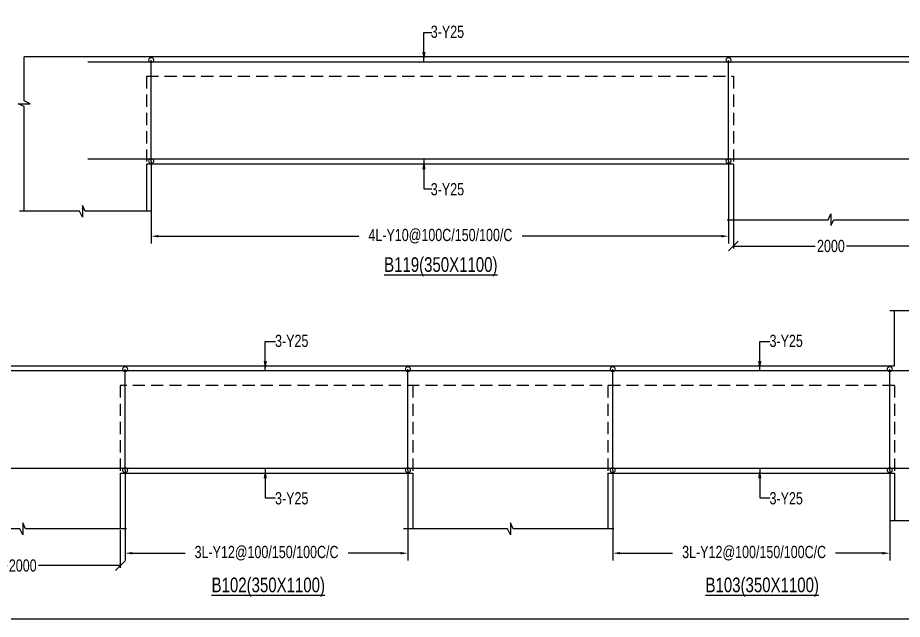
# Model space of a CAD drawing. Header units: millimetres. Extents: x 0 to 31744305, y -21599035 to 0.
# Drawn here: x 31662404 to 31671475, y -21188464 to -21182292 of the extents above; entities that cross this region are included whole.
import ezdxf

# ---------------------------------------------------------------- set-up
doc = ezdxf.new("R2010")
doc.units = ezdxf.units.MM
doc.header["$LTSCALE"] = 1000
doc.header["$MEASUREMENT"] = 0
doc.header["$PDMODE"] = 3
for name, pattern in [('CONTINOUS', [0]), ('CONTINU', [0]), ('HIDDEN', [0.375, 0.25, -0.125])]:
    doc.linetypes.add(name, pattern=pattern)
for name, color, linetype in [('-S-ARROW', 253, 'Continuous'), ('-S-MISC', 8, 'Continuous'), ('-S-STIRUP', 11, 'Continuous'), ('-STR-BEAM', 7, 'CONTINU'), ('-STR-COLUMN', 5, 'HIDDEN'), ('-STR-REINF', 3, 'Continuous'), ('-STR-RF-DIM', 8, 'CONTINOUS'), ('-STR-TEXT', 6, 'Continuous'), ('S-DIM', 7, 'Continuous'), ('SEC TEXT', 9, 'Continuous'), ('SLAB LINE', 254, 'HIDDEN')]:
    doc.layers.add(name, color=color, linetype=linetype)
doc.styles.add('BEAM-LS', font='romans.shx', dxfattribs={"width": 0.8})
doc.styles.add('SOBHA', font='swisscl.ttf')
doc.styles.add('sobha.sed', font='swisscl.ttf')
doc.dimstyles.new('S-50', dxfattribs={"dimscale": 50, "dimtxt": 2.5, "dimasz": 2, "dimexe": 0.5, "dimexo": 0.25, "dimgap": 0.25, "dimtad": 0, "dimdec": 0, "dimrnd": 0.0005, "dimzin": 0, "dimdsep": 46, "dimtxsty": 'sobha.sed', "dimblk": 'OBLIQUE', "dimcen": 0.09, "dimclrd": 8, "dimclre": 8, "dimclrt": 6, "dimadec": 0, "dimazin": 0, "dimtfac": 1, "dimtdec": 0, "dimtofl": 0, "dimtmove": 2, "dimatfit": 3, "dimfxl": 0.18, "dimtolj": 1, "dimtzin": 0, "dimlwd": -1, "dimlwe": -1, "dimarcsym": 0})
doc.dimstyles.new('S-DIM50', dxfattribs={"dimscale": 50, "dimtxt": 2.5, "dimasz": 1.5, "dimexe": 1.5, "dimexo": 1, "dimgap": 0.5, "dimtad": 0, "dimdec": 0, "dimzin": 0, "dimdsep": 46, "dimtxsty": 'SOBHA', "dimcen": 0.09, "dimclrd": 256, "dimclre": 256, "dimclrt": 6, "dimadec": 5, "dimazin": 0, "dimtfac": 1, "dimtdec": 0, "dimtofl": 0, "dimtmove": 0, "dimatfit": 3, "dimfxl": 0.18, "dimtolj": 1, "dimtzin": 0, "dimlwd": -1, "dimlwe": -1, "dimarcsym": 0})
doc.dimstyles.new('STIRUP', dxfattribs={"dimscale": 50, "dimtxt": 2.5, "dimasz": 2.2, "dimexe": 0, "dimexo": 0, "dimgap": 0.5, "dimtad": 0, "dimdec": 0, "dimzin": 0, "dimdsep": 46, "dimtxsty": 'BEAM-LS', "dimblk": 'DOTSMALL', "dimcen": 0.09, "dimclrd": 256, "dimclre": 256, "dimclrt": 256, "dimadec": 5, "dimazin": 0, "dimtfac": 1, "dimtdec": 0, "dimtofl": 0, "dimtmove": 0, "dimatfit": 3, "dimldrblk": 'DOTSMALL', "dimfxl": 0, "dimfxlon": 1, "dimtolj": 1, "dimtzin": 0, "dimlwd": -1, "dimlwe": -1, "dimarcsym": 0})

# ---------------------------------------------------------------- blocks, each defined once
blk = doc.blocks.new('*D171')
at = {"layer": '-STR-RF-DIM', "transparency": 16777216}
for p, q in [((31663506, -21186934.4), (31663506, -21187860.6)), ((31666406, -21186934.4), (31666406, -21187860.6)), ((31663581, -21187785.6), (31664119.9, -21187785.6)), ((31666331, -21187785.6), (31665792, -21187785.6))]:
    blk.add_line(p, q, dxfattribs=at)
for points in [[(31663581, -21187773.1), (31663581, -21187798.1), (31663506, -21187785.6)], [(31666331, -21187773.1), (31666331, -21187798.1), (31666406, -21187785.6)]]:
    blk.add_solid(points, dxfattribs=at)
at = {"layer": 'Defpoints', "color": 0, "transparency": 16777216}
for p in [(31663506, -21186934.4, 0), (31666406, -21186934.4, 0), (31663506, -21187785.6)]:
    blk.add_point(p, dxfattribs=at)
at = {"layer": '-STR-RF-DIM', "color": 6, "transparency": 16777216, "insert": (31664956, -21187785.6), "char_height": 125, "attachment_point": 5, "style": 'SOBHA'}
blk.add_mtext('\\A1;3L-Y12@100/150/100C/C', dxfattribs=at)
blk = doc.blocks.new('_DotSmall')
at = {"color": 0, "linetype": 'ByBlock', "const_width": 0.5}
blk.add_lwpolyline([(-0.0625, 0, 1), (0.0625, 0, 1)], format="xyb", close=True, dxfattribs=at)
blk = doc.blocks.new('*D176')
at = {"layer": '-S-STIRUP', "ltscale": 100, "transparency": 16777216}
blk.add_line((31663506, -21186934.4), (31663506, -21185897.7), dxfattribs=at)
at = {"layer": 'Defpoints', "color": 0, "linetype": 'CONTINU', "ltscale": 100, "transparency": 16777216}
for p in [(31663506, -21185897.7), (31663506, -21185897.7), (31663506, -21186934.4)]:
    blk.add_point(p, dxfattribs=at)
at = {"layer": '-S-STIRUP', "linetype": 'CONTINU', "ltscale": 100, "transparency": 16777216, "xscale": 100, "yscale": 100, "zscale": 100}
for p, rotation in [((31663506, -21185897.7), 90), ((31663506, -21186934.4), 270)]:
    blk.add_blockref('_DotSmall', p, dxfattribs=dict(at, rotation=rotation))
blk = doc.blocks.new('*D177')
at = {"layer": '-S-STIRUP', "ltscale": 100, "transparency": 16777216}
blk.add_line((31671346.9, -21186934.4), (31671346.9, -21185897.7), dxfattribs=at)
at = {"layer": 'Defpoints', "color": 0, "linetype": 'CONTINU', "ltscale": 100, "transparency": 16777216}
for p in [(31671346.9, -21185897.7), (31671346.9, -21185897.7), (31671346.9, -21186934.4)]:
    blk.add_point(p, dxfattribs=at)
at = {"layer": '-S-STIRUP', "linetype": 'CONTINU', "ltscale": 100, "transparency": 16777216, "xscale": 100, "yscale": 100, "zscale": 100}
for p, rotation in [((31671346.9, -21185897.7), 90), ((31671346.9, -21186934.4), 270)]:
    blk.add_blockref('_DotSmall', p, dxfattribs=dict(at, rotation=rotation))
blk = doc.blocks.new('*D180')
at = {"layer": '-S-STIRUP', "ltscale": 100, "transparency": 16777216}
blk.add_line((31666406, -21186934.4), (31666406, -21185897.7), dxfattribs=at)
at = {"layer": 'Defpoints', "color": 0, "linetype": 'CONTINU', "ltscale": 100, "transparency": 16777216}
for p in [(31666406, -21185897.7), (31666406, -21185897.7), (31666406, -21186934.4)]:
    blk.add_point(p, dxfattribs=at)
at = {"layer": '-S-STIRUP', "linetype": 'CONTINU', "ltscale": 100, "transparency": 16777216, "xscale": 100, "yscale": 100, "zscale": 100}
for p, rotation in [((31666406, -21185897.7), 90), ((31666406, -21186934.4), 270)]:
    blk.add_blockref('_DotSmall', p, dxfattribs=dict(at, rotation=rotation))
blk = doc.blocks.new('*D181')
at = {"layer": '-S-STIRUP', "ltscale": 100, "transparency": 16777216}
blk.add_line((31668506, -21186934.4), (31668506, -21185897.7), dxfattribs=at)
at = {"layer": 'Defpoints', "color": 0, "linetype": 'CONTINU', "ltscale": 100, "transparency": 16777216}
for p in [(31668506, -21185897.7), (31668506, -21185897.7), (31668506, -21186934.4)]:
    blk.add_point(p, dxfattribs=at)
at = {"layer": '-S-STIRUP', "linetype": 'CONTINU', "ltscale": 100, "transparency": 16777216, "xscale": 100, "yscale": 100, "zscale": 100}
for p, rotation in [((31668506, -21185897.7), 90), ((31668506, -21186934.4), 270)]:
    blk.add_blockref('_DotSmall', p, dxfattribs=dict(at, rotation=rotation))
blk = doc.blocks.new('*D182')
at = {"layer": '-STR-RF-DIM', "transparency": 16777216}
for p, q in [((31668506, -21186934.4), (31668506, -21187860.6)), ((31671346.9, -21186934.4), (31671346.9, -21187860.6)), ((31668581, -21187785.6), (31669119.9, -21187785.6)), ((31671271.9, -21187785.6), (31670792, -21187785.6))]:
    blk.add_line(p, q, dxfattribs=at)
for points in [[(31668581, -21187773.1), (31668581, -21187798.1), (31668506, -21187785.6)], [(31671271.9, -21187773.1), (31671271.9, -21187798.1), (31671346.9, -21187785.6)]]:
    blk.add_solid(points, dxfattribs=at)
at = {"layer": 'Defpoints', "color": 0, "transparency": 16777216}
for p in [(31668506, -21186934.4, 0), (31671346.9, -21186934.4, 0), (31671346.9, -21187785.6)]:
    blk.add_point(p, dxfattribs=at)
at = {"layer": '-STR-RF-DIM', "color": 6, "transparency": 16777216, "insert": (31669956, -21187785.6), "char_height": 125, "attachment_point": 5, "style": 'SOBHA'}
blk.add_mtext('\\A1;3L-Y12@100/150/100C/C', dxfattribs=at)
blk = doc.blocks.new('*D183')
at = {"layer": '-S-STIRUP', "ltscale": 100, "transparency": 16777216}
blk.add_line((31663773.4, -21183763.4), (31663773.4, -21182726.7), dxfattribs=at)
at = {"layer": 'Defpoints', "color": 0, "linetype": 'CONTINU', "ltscale": 100, "transparency": 16777216}
for p in [(31663773.4, -21182726.7), (31663773.4, -21182726.7), (31663773.4, -21183763.4)]:
    blk.add_point(p, dxfattribs=at)
at = {"layer": '-S-STIRUP', "linetype": 'CONTINU', "ltscale": 100, "transparency": 16777216, "xscale": 100, "yscale": 100, "zscale": 100}
for p, rotation in [((31663773.4, -21182726.7), 90), ((31663773.4, -21183763.4), 270)]:
    blk.add_blockref('_DotSmall', p, dxfattribs=dict(at, rotation=rotation))
blk = doc.blocks.new('*D187')
at = {"layer": '-S-STIRUP', "ltscale": 100, "transparency": 16777216}
blk.add_line((31669693.4, -21183763.4), (31669693.4, -21182726.7), dxfattribs=at)
at = {"layer": 'Defpoints', "color": 0, "linetype": 'CONTINU', "ltscale": 100, "transparency": 16777216}
for p in [(31669693.4, -21182726.7), (31669693.4, -21182726.7), (31669693.4, -21183763.4)]:
    blk.add_point(p, dxfattribs=at)
at = {"layer": '-S-STIRUP', "linetype": 'CONTINU', "ltscale": 100, "transparency": 16777216, "xscale": 100, "yscale": 100, "zscale": 100}
for p, rotation in [((31669693.4, -21182726.7), 90), ((31669693.4, -21183763.4), 270)]:
    blk.add_blockref('_DotSmall', p, dxfattribs=dict(at, rotation=rotation))
blk = doc.blocks.new('*D185')
at = {"layer": '-STR-RF-DIM', "transparency": 16777216}
for p, q in [((31663771.4, -21183763.4), (31663771.4, -21184608.7)), ((31669693.4, -21183763.4), (31669693.4, -21184608.7)), ((31663846.4, -21184533.7), (31665902.2, -21184533.7)), ((31669618.4, -21184533.7), (31667575.8, -21184533.7))]:
    blk.add_line(p, q, dxfattribs=at)
for points in [[(31663846.4, -21184521.2), (31663846.4, -21184546.2), (31663771.4, -21184533.7)], [(31669618.4, -21184521.2), (31669618.4, -21184546.2), (31669693.4, -21184533.7)]]:
    blk.add_solid(points, dxfattribs=at)
at = {"layer": 'Defpoints', "color": 0, "transparency": 16777216}
for p in [(31663771.4, -21183763.4, 0), (31669693.4, -21183763.4, 0), (31669693.4, -21184533.7)]:
    blk.add_point(p, dxfattribs=at)
at = {"layer": '-STR-RF-DIM', "color": 6, "transparency": 16777216, "insert": (31666739, -21184533.7), "char_height": 125, "attachment_point": 5, "style": 'SOBHA'}
blk.add_mtext('\\A1;4L-Y10@100C/150/100/C', dxfattribs=at)
blk = doc.blocks.new('_OBLIQUE')
at = {"color": 0, "linetype": 'ByBlock'}
blk.add_line((-0.5, -0.5), (0.5, 0.5), dxfattribs=at)
blk = doc.blocks.new('*D1047')
at = {"layer": 'Defpoints', "color": 0, "transparency": 16777216}
for p in [(31669743.4, -21184364.6, 0), (31671743.4, -21184364.6, 0), (31671743.4, -21184634.8)]:
    blk.add_point(p, dxfattribs=at)
at = {"layer": 'S-DIM', "color": 8, "transparency": 16777216}
for p, q in [((31669743.4, -21184377.1), (31669743.4, -21184659.8)), ((31671743.4, -21184377.1), (31671743.4, -21184659.8)), ((31669743.4, -21184634.8), (31670582.6, -21184634.8)), ((31671743.4, -21184634.8), (31670904.2, -21184634.8))]:
    blk.add_line(p, q, dxfattribs=at)
at = {"layer": 'S-DIM', "color": 8, "transparency": 16777216, "xscale": 100, "yscale": 100, "zscale": 100, "rotation": 180}
blk.add_blockref('_OBLIQUE', (31669743.4, -21184634.8), dxfattribs=at)
at = {"layer": 'S-DIM', "color": 8, "transparency": 16777216, "xscale": 100, "yscale": 100, "zscale": 100}
blk.add_blockref('_OBLIQUE', (31671743.4, -21184634.8), dxfattribs=at)
at = {"layer": 'S-DIM', "color": 6, "transparency": 16777216, "insert": (31670743.4, -21184634.8), "char_height": 125, "attachment_point": 5, "style": 'sobha.sed'}
blk.add_mtext('\\A1;2000', dxfattribs=at)
blk = doc.blocks.new('*D1062')
at = {"layer": 'Defpoints', "color": 0, "transparency": 16777216}
for p in [(31661456, -21187535.6, 0), (31663456, -21187535.6, 0), (31663456, -21187912.4)]:
    blk.add_point(p, dxfattribs=at)
at = {"layer": 'S-DIM', "color": 8, "transparency": 16777216}
for p, q in [((31661456, -21187548.1), (31661456, -21187937.5)), ((31663456, -21187548.1), (31663456, -21187937.4)), ((31661456, -21187912.5), (31662295.2, -21187912.5)), ((31663456, -21187912.4), (31662616.8, -21187912.5))]:
    blk.add_line(p, q, dxfattribs=at)
at = {"layer": 'S-DIM', "color": 8, "transparency": 16777216, "xscale": 100, "yscale": 100, "zscale": 100}
for p, rotation in [((31661456, -21187912.5), 180.0007339044666), ((31663456, -21187912.4), 0.0007339044666093)]:
    blk.add_blockref('_OBLIQUE', p, dxfattribs=dict(at, rotation=rotation))
at = {"layer": 'S-DIM', "color": 6, "transparency": 16777216, "insert": (31662456, -21187912.5), "char_height": 125, "attachment_point": 5, "rotation": 0.00073, "style": 'sobha.sed'}
blk.add_mtext('\\A1;2000', dxfattribs=at)

msp = doc.modelspace()

# ---------------------------------------------------------------- linework, layer by layer
at = {"layer": '-S-MISC', "linetype": 'ByBlock', "ltscale": 1000, "elevation": 0}
for points in [[(31662471, -21184278.3), (31662470.3, -21183204.5), (31662410.6, -21183174.6), (31662530.8, -21183174.6), (31662470.3, -21183144.7), (31662470.5, -21182693.7)], [(31663771.9, -21184278.3), (31663096.9, -21184278.3), (31663067.1, -21184218.7), (31663067.1, -21184338.8), (31663037.2, -21184278.3), (31662421, -21184278.6)], [(31669680.9, -21184364.6), (31670713.6, -21184364.2), (31670743.4, -21184304.5), (31670743.4, -21184424.7), (31670773.3, -21184364.2), (31671839.3, -21184364.6)], [(31671346.9, -21185296.5), (31672023.4, -21185296.5), (31672053.3, -21185236.8), (31672053.3, -21185357), (31672083.1, -21185296.5), (31672699.3, -21185296.7)], [(31671348.5, -21187449.3), (31672023.4, -21187449.3), (31672053.3, -21187389.6), (31672053.3, -21187509.8), (31672083.1, -21187449.3), (31672699.3, -21187449.5)], [(31663518.5, -21187535.6), (31662485.8, -21187535.2), (31662456, -21187475.5), (31662456, -21187595.7), (31662426.1, -21187535.2), (31661360.1, -21187535.6)], [(31668518.5, -21187535.6), (31667485.8, -21187535.2), (31667456, -21187475.5), (31667456, -21187595.7), (31667426.1, -21187535.2), (31666360.1, -21187535.6)]]:
    msp.add_lwpolyline(points, dxfattribs=at)
at = {"layer": '-STR-BEAM'}
for p, q in [((31677317.4, -21182693.7, 0), (31662470.5, -21182693.7)), ((31669743.4, -21183793.7, 0), (31663723.4, -21183793.7, 0)), ((31644537.9, -21185864.7, 0), (31671396.9, -21185864.7, 0)), ((31663456, -21186964.7, 0), (31666456, -21186964.7, 0)), ((31668456, -21186964.7, 0), (31671396.9, -21186964.7, 0))]:
    msp.add_line(p, q, dxfattribs=at)
at = {"layer": '-STR-BEAM', "elevation": 0}
msp.add_lwpolyline([(31679606.4, -21188463.8), (31644306.4, -21188463.8), (31644306.4, -21159763.8), (31679606.4, -21159763.8)], close=True, dxfattribs=at)
at = {"layer": '-STR-COLUMN', "linetype": 'Continuous', "ltscale": 10}
for p, q in [((31663723.4, -21183793.7, 0), (31663723.4, -21184278.3, 0)), ((31669743.4, -21183793.7, 0), (31669743.4, -21184364.6, 0)), ((31671396.9, -21185864.7, 0), (31671396.9, -21185296.5, 0)), ((31663456, -21186964.7, 0), (31663456, -21187535.6, 0)), ((31666456, -21186964.7, 0), (31666456, -21187535.6, 0)), ((31668456, -21186964.7, 0), (31668456, -21187535.6, 0)), ((31671396.9, -21186964.7, 0), (31671396.9, -21187449.3, 0))]:
    msp.add_line(p, q, dxfattribs=at)
at = {"layer": '-STR-REINF', "ltscale": 10}
for p, q in [((31663123.4, -21182743.7, 0), (31675917.4, -21182743.7, 0)), ((31675917.4, -21183743.7, 0), (31663123.4, -21183743.7, 0)), ((31671996.9, -21185914.7, 0), (31644602.9, -21185914.7, 0)), ((31644652.9, -21186914.7, 0), (31671996.9, -21186914.7, 0))]:
    msp.add_line(p, q, dxfattribs=at)
at = {"layer": 'SLAB LINE', "color": 8, "linetype": 'HIDDEN', "ltscale": 0.5}
for p, q in [((31663723.4, -21182893.7, 0), (31669743.4, -21182893.7, 0)), ((31663723.4, -21182893.7, 0), (31663723.4, -21183793.7, 0)), ((31669743.4, -21182893.7, 0), (31669743.4, -21183793.7, 0)), ((31671396.9, -21186064.7, 0), (31663456, -21186064.7, 0)), ((31663456, -21186064.7, 0), (31663456, -21186964.7, 0)), ((31666456, -21186064.7, 0), (31666456, -21186964.7, 0)), ((31668456, -21186064.7, 0), (31668456, -21186964.7, 0)), ((31671396.9, -21186064.7, 0), (31671396.9, -21186964.7, 0))]:
    msp.add_line(p, q, dxfattribs=at)

# ---------------------------------------------------------------- texts
at = {"layer": '-STR-TEXT', "color": 6, "style": 'SOBHA'}
for p in [(31666639.9, -21182498.9, 0), (31666639.9, -21184114.2, 0), (31665043.2, -21185669.8, 0), (31670113.7, -21185669.8, 0), (31665043.2, -21187284.7, 0), (31670113.7, -21187284.7, 0)]:
    msp.add_text('3-Y25', height=125, dxfattribs=at).set_placement(p)
at = {"layer": 'SEC TEXT', "color": 4, "linetype": 'ByBlock', "style": 'sobha.sed'}
for s, rotation, p in [('%%UB119(350X1100)', 0.01072, (31666161.6, -21184899.6, 0)), ('%%UB102(350X1100)', 359.98928, (31664392.3, -21188185.8, 0)), ('%%UB103(350X1100)', 359.98928, (31669457.6, -21188185.8, 0))]:
    msp.add_text(s, height=150, rotation=rotation, dxfattribs=at).set_placement(p)

# ---------------------------------------------------------------- dimensions: what is measured, and where the dimension line sits
at = {"layer": '-S-STIRUP', "linetype": 'CONTINU', "ltscale": 100}
for base, p1, p2, picture, middle in [((31663773.4, -21182726.7, 0), (31663773.4, -21183763.4, 0), (31663773.4, -21182726.7, 0), '*D183', (31663773.4, -21183245.1, 0)), ((31669693.4, -21182726.7, 0), (31669693.4, -21183763.4, 0), (31669693.4, -21182726.7, 0), '*D187', (31669693.4, -21183245.1, 0)), ((31663506, -21185897.7, 0), (31663506, -21186934.4, 0), (31663506, -21185897.7, 0), '*D176', (31663506, -21186416, 0)), ((31666406, -21185897.7, 0), (31666406, -21186934.4, 0), (31666406, -21185897.7, 0), '*D180', (31666406, -21186416, 0)), ((31668506, -21185897.7, 0), (31668506, -21186934.4, 0), (31668506, -21185897.7, 0), '*D181', (31668506, -21186416, 0)), ((31671346.9, -21185897.7, 0), (31671346.9, -21186934.4, 0), (31671346.9, -21185897.7, 0), '*D177', (31671346.9, -21186416, 0))]:
    dim = msp.add_linear_dim(base=base, p1=p1, p2=p2, angle=90, text=' ', dimstyle='STIRUP', override={"dimasz": 2}, dxfattribs=at)
    dim.commit()
    dim.dimension.update_dxf_attribs({"geometry": picture, "text_midpoint": middle})
at = {"layer": '-STR-RF-DIM'}
for base, p1, p2, text, picture, middle in [((31669693.4, -21184533.7, 0), (31663771.4, -21183763.4, 0), (31669693.4, -21183763.4, 0), '4L-Y10@100C/150/100/C', '*D185', (31666739, -21184533.7, 0)), ((31671346.9, -21187785.6, 0), (31668506, -21186934.4, 0), (31671346.9, -21186934.4, 0), '3L-Y12@100/150/100C/C', '*D182', (31669956, -21187785.6, 0))]:
    dim = msp.add_linear_dim(base=base, p1=p1, p2=p2, text=text, dimstyle='S-DIM50', override={"dimscale": 1, "dimtxt": 125, "dimasz": 75, "dimexe": 75, "dimexo": 0, "dimgap": 25, "dimsah": 1, "dimcen": 4.5, "dimfxl": 75}, dxfattribs=at)
    dim.commit()
    dim.dimension.update_dxf_attribs({"geometry": picture, "text_midpoint": middle, "dimtype": 160})
dim = msp.add_linear_dim(base=(31663506, -21187785.6, 0), p1=(31666406, -21186934.4, 0), p2=(31663506, -21186934.4, 0), angle=180, text='3L-Y12@100/150/100C/C', dimstyle='S-DIM50', override={"dimscale": 1, "dimtxt": 125, "dimasz": 75, "dimexe": 75, "dimexo": 0, "dimgap": 25, "dimsah": 1, "dimcen": 4.5, "dimfxl": 75}, dxfattribs=at)
dim.commit()
dim.dimension.update_dxf_attribs({"geometry": '*D171', "text_midpoint": (31664956, -21187785.6, 0), "dimtype": 160})
at = {"layer": 'S-DIM', "color": 1}
dim = msp.add_linear_dim(base=(31671743.4, -21184634.8), p1=(31669743.4, -21184364.6, 0), p2=(31671743.4, -21184364.6, 0), dimstyle='S-50', dxfattribs=at)
dim.commit()
dim.dimension.update_dxf_attribs({"geometry": '*D1047', "text_midpoint": (31670743.4, -21184634.8)})
dim = msp.add_aligned_dim(p1=(31661456, -21187535.6, 0), p2=(31663456, -21187535.6, 0), distance=-376.9, dimstyle='S-50', dxfattribs=at)
dim.commit()
dim.dimension.update_dxf_attribs({"geometry": '*D1062', "text_midpoint": (31662456, -21187912.5)})

# ---------------------------------------------------------------- leaders
at = {"layer": '-S-ARROW'}
for points in [[(31666570, -21182743.7, 0), (31666570, -21182443.7, 0), (31666652.4, -21182443.7, 0)], [(31666570, -21183746.4, 0), (31666570, -21184046.4, 0), (31666652.4, -21184046.4, 0)], [(31664943.1, -21185914.7, 0), (31664943.1, -21185614.7, 0), (31665046.5, -21185614.7, 0)], [(31670013.6, -21185914.7, 0), (31670013.6, -21185614.7, 0), (31670117, -21185614.7, 0)], [(31664943.1, -21186917.4, 0), (31664943.1, -21187217.4, 0), (31665046.5, -21187217.4, 0)], [(31670013.6, -21186917.4, 0), (31670013.6, -21187217.4, 0), (31670117, -21187217.4, 0)]]:
    msp.add_leader(points, dimstyle='S-50', override={"dimasz": 2, "dimgap": 0.1, "dimtad": 0}, dxfattribs=at)

doc.saveas('drawing.dxf')
